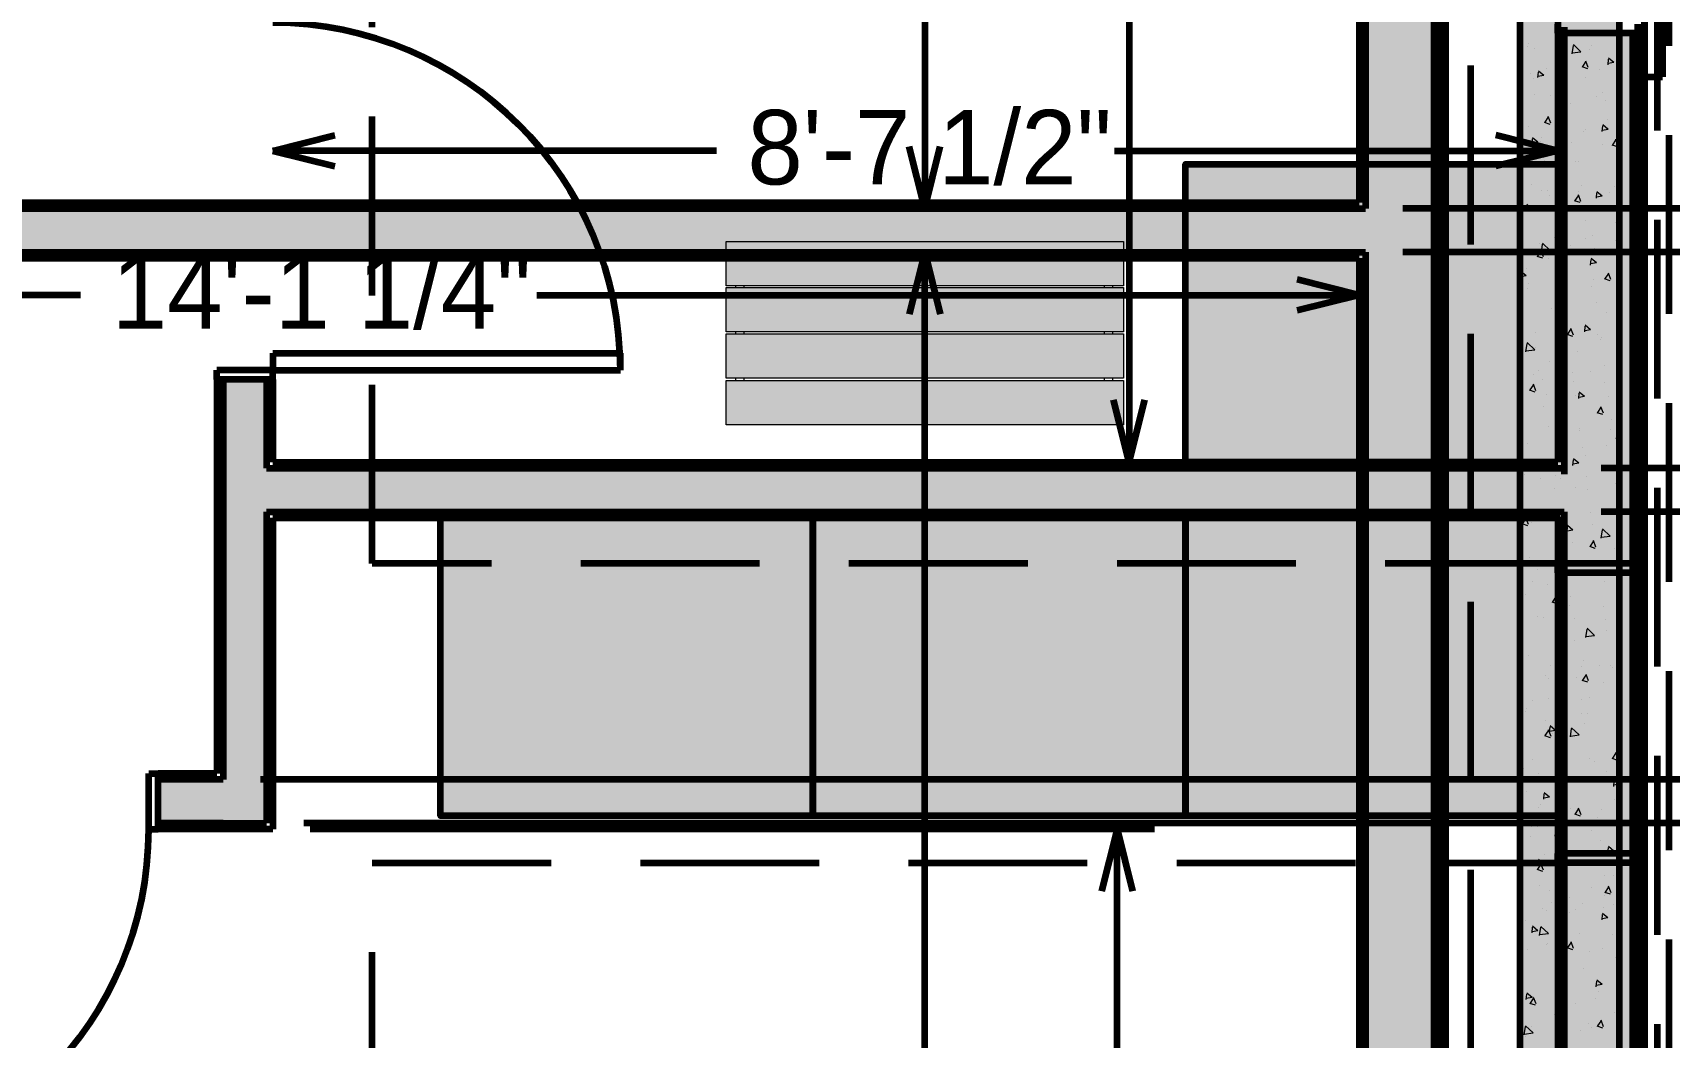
# Model space of a CAD drawing. Header units: inches. Extents: x -355 to 955, y -237 to 947.
# Drawn here: x 526.2 to 658, y 152.7 to 233.7 of the extents above; entities that cross this region are included whole.
import ezdxf

# ---------------------------------------------------------------- set-up
doc = ezdxf.new("R2010")
doc.units = ezdxf.units.IN
doc.header["$LTSCALE"] = 96
doc.header["$MEASUREMENT"] = 0
doc.linetypes.add('Dash', pattern=[0.225, 0.15, -0.075])
for name, color, linetype, lineweight, true_color in [('Cabinets_  Full-2', 9, 'Continuous', 211, 0x808080), ('Casings_ Exterior-2', 7, 'Continuous', 158, 0x000000), ('Dimensions-2', 7, 'Continuous', 158, 0x000080), ('Dimensions-3', 7, 'Continuous', 158, 0x000080), ('Doors-1', 7, 'Continuous', 158, 0x4b4b4b), ('Doors-2', 7, 'Continuous', 158, 0x4b4b4b), ('Footings-0', 7, 'Dash', 211, 0x000000), ('Furniture_ Exterior-1', 7, 'Continuous', 211, 0x008080), ('Furniture_ Exterior-2', 7, 'Continuous', 211, 0x008080), ('Roof Planes-2', 7, 'Dash', 211, 0x6fa455), ('Roof Planes-3', 7, 'Dash', 211, 0x6fa455), ('Slabs-1', 7, 'Continuous', 211, 0x000000), ('Walls_  Foundation-0', 7, 'Continuous', 211, 0x000000), ('Walls_  Normal-1', 7, 'Continuous', 211, 0x000000), ('Walls_  Normal-2', 7, 'Continuous', 211, 0x000000), ('Walls_  Normal-3', 7, 'Continuous', 211, 0x000000), ('Windows-2', 7, 'Continuous', 158, 0x4b4b4b)]:
    doc.layers.add(name, color=color, linetype=linetype, lineweight=lineweight, true_color=true_color)

# ---------------------------------------------------------------- blocks, each defined once
blk = doc.blocks.new('Bench')
at = {"layer": 'Furniture_ Exterior-1', "color": 136, "lineweight": 0, "true_color": 0x008080, "transparency": 33554687}
for p, q in [((-21.92, 11.05), (-21.92, 11.19)), ((-20.98, 11.19), (-20.98, 11.05)), ((-20.95, 11.05), (-20.95, 11.19)), ((20.8, 11.05), (20.8, 11.19)), ((21.74, 11.19), (21.74, 11.05)), ((-21.92, 7.32), (-21.92, 7.48)), ((-20.98, 7.48), (-20.98, 7.32)), ((20.8, 7.32), (20.8, 7.48)), ((21.74, 7.48), (21.74, 7.32)), ((-21.92, 3.57), (-21.92, 3.75)), ((-20.98, 3.75), (-20.98, 3.57)), ((-20.95, 3.57), (-20.95, 3.75)), ((20.8, 3.57), (20.8, 3.75)), ((21.74, 3.75), (21.74, 3.57))]:
    blk.add_line(p, q, dxfattribs=at)
for points in [[(-23.02, 14.76), (23.02, 14.76), (23.02, 11.19), (-23.02, 11.19)], [(-23.02, 11.05), (23.02, 11.05), (23.02, 7.48), (-23.02, 7.48)], [(-23.02, 7.32), (23.02, 7.32), (23.02, 3.75), (-23.02, 3.75)], [(-23.02, 3.57), (23.02, 3.57), (23.02, 0), (-23.02, 0)]]:
    blk.add_lwpolyline(points, close=True, dxfattribs=at)
at = {"layer": 'Furniture_ Exterior-1', "color": 7, "lineweight": 0, "true_color": 0xffffff, "transparency": 33554687}
for points in [[(-23.02, 11.19), (-23.02, 14.76), (-23.02, 11.19), (23.02, 14.76)], [(-23.02, 11.19), (23.02, 14.76), (-23.02, 11.19), (23.02, 11.19)], [(-23.02, 7.48), (-23.02, 11.05), (-23.02, 7.48), (23.02, 11.05)], [(-23.02, 7.48), (23.02, 11.05), (-23.02, 7.48), (23.02, 7.48)], [(-23.02, 3.75), (-23.02, 7.32), (-23.02, 3.75), (23.02, 7.32)], [(-23.02, 3.75), (23.02, 7.32), (-23.02, 3.75), (23.02, 3.75)], [(-23.02, 0), (-23.02, 3.57), (-23.02, 0), (23.02, 3.57)], [(-23.02, 0), (23.02, 3.57), (-23.02, 0), (23.02, 0)]]:
    blk.add_solid(points, dxfattribs=at)

msp = doc.modelspace()

# ---------------------------------------------------------------- linework, layer by layer
at = {"layer": 'Cabinets_  Full-2', "color": 8, "true_color": 0x808080, "transparency": 33554687}
for p, q in [((619, 199.08), (619, 223.08)), ((619, 223.08), (649, 223.08)), ((649, 199.08), (619, 199.08)), ((559, 170.58), (559, 194.58)), ((589, 170.58), (589, 194.58)), ((589, 194.58), (589, 170.58)), ((619, 194.58), (619, 170.58)), ((619, 170.58), (619, 194.58)), ((589, 170.58), (559, 170.58)), ((619, 170.58), (589, 170.58)), ((649, 170.58), (619, 170.58))]:
    msp.add_line(p, q, dxfattribs=at)
for points in [[(649, 199.08), (619, 199.08), (619, 223.08), (649, 223.08)], [(559, 194.58), (589, 194.58), (589, 170.58), (559, 170.58)], [(589, 194.58), (619, 194.58), (619, 170.58), (589, 170.58)], [(619, 194.58), (649, 194.58), (649, 170.58), (619, 170.58)]]:
    msp.add_lwpolyline(points, close=True, dxfattribs=at)
at = {"layer": 'Cabinets_  Full-2', "color": 254, "true_color": 0xcecece, "transparency": 33554687}
for points in [[(649, 223.08), (649, 199.08), (649, 223.08), (619, 199.08)], [(649, 223.08), (619, 199.08), (649, 223.08), (619, 223.08)], [(559, 170.58), (559, 194.58), (559, 170.58), (589, 194.58)], [(559, 170.58), (589, 194.58), (559, 170.58), (589, 170.58)], [(589, 170.58), (589, 194.58), (589, 170.58), (619, 194.58)], [(589, 170.58), (619, 194.58), (589, 170.58), (619, 170.58)], [(619, 170.58), (619, 194.58), (619, 170.58), (649, 194.58)], [(619, 170.58), (649, 194.58), (619, 170.58), (649, 170.58)]]:
    msp.add_solid(points, dxfattribs=at)
at = {"layer": 'Casings_ Exterior-2', "transparency": 33554687}
for p in [(657.44, 267.12), (655.44, 230.12)]:
    msp.add_line(p, (657.44, 230.12), dxfattribs=at)
at = {"layer": 'Dimensions-2', "color": 176, "linetype": 'Continuous', "lineweight": 158, "true_color": 0x000080, "transparency": 33554687}
for p, q in [((614.47, 238.21), (614.47, 199.08)), ((581.22, 224.16), (545.49, 224.16)), ((613.28, 224.16), (649, 224.16)), ((711.47, 198.58), (652.5, 198.58)), ((693.47, 195.08), (652.5, 195.08)), ((711.47, 195.08), (652.5, 195.08)), ((711.47, 173.5), (544.49, 173.5)), ((693.47, 170), (547.99, 170)), ((711.47, 170), (547.99, 170)), ((616.5, 169.5), (548.49, 169.5)), ((613.5, 123.62), (613.5, 169.5))]:
    msp.add_line(p, q, dxfattribs=at)
at = {"layer": 'Dimensions-2', "transparency": 33554687}
for p, q in [((545.49, 224.16), (550.49, 225.41)), ((545.49, 224.16), (550.49, 222.91)), ((649, 224.16), (644, 225.41)), ((649, 224.16), (644, 222.91)), ((614.47, 199.08), (613.22, 204.08)), ((614.47, 199.08), (615.72, 204.08)), ((693.47, 198.58), (652.5, 198.58)), ((613.5, 169.5), (612.25, 164.5)), ((613.5, 169.5), (614.75, 164.5))]:
    msp.add_line(p, q, dxfattribs=at)
at = {"layer": 'Dimensions-3', "color": 176, "linetype": 'Continuous', "lineweight": 158, "true_color": 0x000080, "transparency": 33554687}
for p, q in [((598, 288.88), (598, 219.5)), ((695.47, 219.5), (636.5, 219.5)), ((598, 146.62), (598, 216)), ((677.47, 216), (636.5, 216)), ((695.47, 216), (636.5, 216)), ((530, 212.53), (463.75, 212.53)), ((566.75, 212.53), (633, 212.53))]:
    msp.add_line(p, q, dxfattribs=at)
at = {"layer": 'Dimensions-3', "transparency": 33554687}
for p, q in [((598, 219.5), (596.75, 224.5)), ((598, 219.5), (599.25, 224.5)), ((677.47, 219.5), (636.5, 219.5)), ((598, 216), (596.75, 211)), ((598, 216), (599.25, 211)), ((633, 212.53), (628, 213.78)), ((633, 212.53), (628, 211.28))]:
    msp.add_line(p, q, dxfattribs=at)
at = {"layer": 'Doors-1', "linetype": 'Dash', "transparency": 33554687}
for p, q in [((553.5, 190.91), (553.5, 298.91)), ((649.5, 298.91), (649.5, 190.91)), ((649.5, 190.91), (553.5, 190.91)), ((553.5, 58.79), (553.5, 166.79)), ((553.5, 166.79), (649.5, 166.79)), ((649.5, 166.79), (649.5, 58.79))]:
    msp.add_line(p, q, dxfattribs=at)
at = {"layer": 'Doors-1', "color": 251, "linetype": 'Continuous', "lineweight": 158, "true_color": 0x4b4b4b, "transparency": 33554687}
for p, q in [((655.95, 298.91), (655.95, 190.91)), ((655.95, 166.79), (655.95, 58.79))]:
    msp.add_line(p, q, dxfattribs=at)
at = {"layer": 'Doors-1', "transparency": 33554687}
for p, q in [((649, 190.16), (649, 190.91)), ((655.95, 190.91), (649, 190.91)), ((655.95, 190.16), (649, 190.16)), ((655.95, 190.16), (655.95, 190.91)), ((649, 166.79), (649, 167.54)), ((655.95, 167.54), (649, 167.54)), ((655.95, 166.79), (655.95, 167.54)), ((655.95, 166.79), (649, 166.79))]:
    msp.add_line(p, q, dxfattribs=at)
at = {"layer": 'Doors-2', "transparency": 33554687}
for p, q in [((545.49, 207.84), (573.49, 207.84)), ((545.49, 207.84), (545.49, 206.47)), ((573.49, 206.47), (573.49, 207.84)), ((540.99, 205.72), (540.99, 206.47)), ((545.49, 206.47), (540.99, 206.47)), ((545.49, 205.72), (540.99, 205.72)), ((545.49, 205.72), (545.49, 206.47)), ((545.49, 206.47), (573.49, 206.47)), ((535.5, 174), (536.25, 174)), ((535.5, 169.5), (535.5, 174)), ((536.25, 169.5), (536.25, 174)), ((535.5, 169.5), (536.25, 169.5))]:
    msp.add_line(p, q, dxfattribs=at)
for centre, start, end in [((545.49, 206.47), 0, 90), ((507.5, 169.5), 270, 0)]:
    msp.add_arc(centre, 28, start, end, dxfattribs=at)
at = {"layer": 'Footings-0', "transparency": 33554687}
for p, q in [((657.95, 398.22), (657.95, 30.22)), ((641.95, 382.22), (641.95, 46.22))]:
    msp.add_line(p, q, dxfattribs=at)
at = {"layer": 'Roof Planes-2', "transparency": 33554687}
msp.add_lwpolyline([(673, 17), (639.95, 50.05), (639.95, 379.95), (673, 413)], close=True, dxfattribs=at)
at = {"layer": 'Roof Planes-3', "transparency": 33554687}
msp.add_lwpolyline([(657, 17), (459.5, 214.5), (459.5, 215.5), (657, 413)], close=True, dxfattribs=at)
at = {"layer": 'Slabs-1', "transparency": 33554687}
msp.add_lwpolyline([(955.05, 396.04), (955.05, 35.04), (656, 35.04), (656, 396.04)], close=True, dxfattribs=at)
at = {"layer": 'Walls_  Foundation-0', "color": 18, "linetype": 'Continuous', "lineweight": 211, "true_color": 0x000000, "transparency": 33554687}
for p, q in [((653.95, 394.22), (653.95, 34.22)), ((645.95, 386.22), (645.95, 42.22))]:
    msp.add_line(p, q, dxfattribs=at)
at = {"layer": 'Walls_  Foundation-0', "color": 252, "lineweight": 9, "true_color": 0x969696, "transparency": 33554687}
for p, q in [((648.91, 233.4), (648.91, 233.4)), ((646.01, 232.69), (645.95, 232.86)), ((646.59, 232.53), (646.59, 232.53)), ((646.67, 232.81), (646.67, 232.81)), ((647.11, 232.39), (647.11, 232.39)), ((649.09, 232.44), (649.09, 232.44)), ((649.38, 232.72), (649.38, 232.72)), ((650.15, 231.97), (650.25, 232.64)), ((650.15, 232.05), (650.86, 232.13)), ((650.25, 232.71), (650.86, 232.13)), ((651.58, 232.35), (651.58, 232.35)), ((651.67, 232.65), (651.67, 232.65)), ((648.11, 230.81), (648.11, 230.81)), ((649.63, 230.84), (649.63, 230.84)), ((650.93, 230.94), (651.38, 230.79)), ((651, 230.94), (651.25, 231.31)), ((651.45, 230.86), (651.25, 231.39)), ((652.34, 230.74), (652.34, 230.74)), ((653.04, 231.09), (653.08, 231.54)), ((653.04, 231.21), (653.51, 231.29)), ((653.08, 231.65), (653.51, 231.29)), ((646.8, 230.41), (646.8, 230.41)), ((647.04, 229.97), (647.04, 229.97)), ((647.4, 230.05), (647.44, 230.5)), ((647.4, 230.16), (647.87, 230.25)), ((647.44, 230.61), (647.87, 230.25)), ((651.22, 230.04), (651.22, 230.04)), ((647.12, 228.68), (647.12, 228.68)), ((648.44, 228.61), (648.44, 228.61)), ((649.62, 228.58), (649.62, 228.58)), ((652.11, 228.49), (652.11, 228.49)), ((652.59, 228.87), (652.59, 228.87)), ((652.87, 228.24), (652.87, 228.24)), ((647.98, 226.46), (648.23, 226.84)), ((648.43, 226.39), (648.23, 226.91)), ((650, 228), (650, 228)), ((646.64, 226.11), (646.64, 226.11)), ((647.91, 226.46), (648.36, 226.31)), ((651.07, 225.75), (651.07, 225.75)), ((651.26, 225.88), (651.26, 225.88)), ((652.57, 225.71), (652.61, 226.16)), ((652.57, 225.83), (653.04, 225.91)), ((652.61, 226.27), (653.04, 225.91)), ((652.96, 226.03), (652.96, 226.03)), ((653.01, 226.71), (653.01, 226.71)), ((646.93, 224.67), (646.97, 225.12)), ((646.93, 224.78), (647.4, 224.87)), ((646.97, 225.23), (647.4, 224.87)), ((647.6, 224.89), (647.6, 224.89)), ((647.67, 225.23), (647.67, 225.23)), ((648.91, 223.97), (649.01, 224.64)), ((648.91, 224.04), (649.62, 224.13)), ((649.01, 224.71), (649.62, 224.13)), ((649.46, 224.86), (649.46, 224.86)), ((650.1, 224.8), (650.1, 224.8)), ((652.59, 224.7), (652.59, 224.7)), ((653.34, 224.64), (653.8, 224.49)), ((653.42, 224.64), (653.67, 225.01)), ((653.87, 224.56), (653.67, 225.09)), ((647.7, 224.03), (647.7, 224.03)), ((647.91, 223.36), (647.91, 223.36)), ((650.46, 223.28), (650.46, 223.28)), ((650.63, 223.26), (650.63, 223.26)), ((646.91, 221.44), (646.91, 221.44)), ((647.65, 220.95), (647.65, 220.95)), ((648.16, 220.99), (648.16, 220.99)), ((648.29, 220.52), (648.29, 220.52)), ((650.32, 220.16), (650.78, 220.01)), ((650.4, 220.16), (650.65, 220.53)), ((650.85, 220.08), (650.65, 220.61)), ((650.66, 220.9), (650.66, 220.9)), ((650.87, 221.38), (650.87, 221.38)), ((652.07, 220.58), (652.07, 220.58)), ((652.1, 220.33), (652.14, 220.78)), ((652.1, 220.45), (652.57, 220.53)), ((652.14, 220.89), (652.57, 220.53)), ((653.15, 220.81), (653.15, 220.81)), ((653.58, 221.29), (653.58, 221.29)), ((646.46, 219.29), (646.5, 219.74)), ((646.46, 219.4), (646.93, 219.49)), ((646.5, 219.85), (646.93, 219.49)), ((649.29, 219.15), (649.29, 219.15)), ((653.83, 219.41), (653.83, 219.41)), ((645.95, 217.75), (645.95, 217.75)), ((651.25, 218.54), (651.25, 218.54)), ((653.61, 218.35), (653.61, 218.35)), ((653.72, 218.79), (653.72, 218.79)), ((646.19, 217.23), (646.19, 217.23)), ((647.49, 216.66), (647.49, 216.66)), ((647.67, 215.97), (647.77, 216.63)), ((647.77, 216.71), (648.38, 216.12)), ((648.69, 217.14), (648.69, 217.14)), ((650.05, 216.5), (650.05, 216.5)), ((651.19, 217.05), (651.19, 217.05)), ((651.8, 217.34), (651.8, 217.34)), ((651.92, 216.29), (651.92, 216.29)), ((653.68, 216.96), (653.68, 216.96)), ((646.2, 215.87), (646.2, 215.87)), ((647.3, 215.68), (647.76, 215.53)), ((647.38, 215.68), (647.63, 216.06)), ((647.83, 215.61), (647.63, 216.13)), ((647.67, 216.04), (648.38, 216.12)), ((648.25, 215.49), (648.25, 215.49)), ((648.91, 215.78), (648.91, 215.78)), ((651.63, 214.95), (651.67, 215.4)), ((651.63, 215.07), (652.1, 215.15)), ((651.67, 215.51), (652.1, 215.15)), ((652.81, 215.76), (652.81, 215.76)), ((645.98, 213.91), (646.02, 214.36)), ((645.98, 214.02), (646.45, 214.11)), ((646.02, 214.47), (646.45, 214.11)), ((646.49, 214.66), (646.49, 214.66)), ((649.16, 213.9), (649.16, 213.9)), ((649.25, 213.91), (649.25, 213.91)), ((651.87, 213.81), (651.87, 213.81)), ((652.74, 213.86), (653.19, 213.71)), ((652.82, 213.86), (653.07, 214.23)), ((653.27, 213.78), (653.07, 214.31)), ((646.57, 213.03), (646.57, 213.03)), ((646.67, 213.44), (646.67, 213.44)), ((649.17, 213.35), (649.17, 213.35)), ((651.67, 213.26), (651.67, 213.26)), ((648.5, 211.49), (648.5, 211.49)), ((649.53, 211.06), (649.53, 211.06)), ((652.12, 211.93), (652.12, 211.93)), ((652.92, 211.12), (652.92, 211.12)), ((649.8, 209.38), (650.05, 209.76)), ((650.25, 209.31), (650.05, 209.83)), ((650.14, 209.69), (650.14, 209.69)), ((651.16, 209.57), (651.19, 210.02)), ((651.16, 209.69), (651.63, 209.77)), ((651.19, 210.13), (651.63, 209.77)), ((645.95, 208.76), (645.98, 208.73)), ((645.95, 208.72), (645.98, 208.73)), ((646.42, 207.96), (646.53, 208.63)), ((646.53, 208.7), (647.14, 208.12)), ((647.2, 208.3), (647.2, 208.3)), ((647.23, 209.55), (647.23, 209.55)), ((649.72, 209.38), (650.17, 209.23)), ((649.73, 209.46), (649.73, 209.46)), ((652.23, 209.37), (652.23, 209.37)), ((652.4, 208.98), (652.4, 208.98)), ((652.49, 209.09), (652.49, 209.09)), ((646.42, 208.04), (647.14, 208.12)), ((648.34, 207.2), (648.34, 207.2)), ((648.84, 207.13), (648.84, 207.13)), ((650.6, 207.97), (650.6, 207.97)), ((647.04, 206.12), (647.04, 206.12)), ((647.44, 206.42), (647.44, 206.42)), ((647.76, 205.7), (647.76, 205.7)), ((650.16, 206.32), (650.16, 206.32)), ((651.6, 206.39), (651.6, 206.39)), ((652.77, 206.83), (652.77, 206.83)), ((646.7, 204.91), (647.15, 204.75)), ((646.78, 204.91), (647.03, 205.28)), ((647.23, 204.83), (647.03, 205.35)), ((648.05, 204.54), (648.05, 204.54)), ((650.26, 205.6), (650.26, 205.6)), ((650.4, 204.45), (650.4, 204.45)), ((650.68, 204.19), (650.72, 204.64)), ((650.68, 204.31), (651.15, 204.39)), ((650.72, 204.75), (651.15, 204.39)), ((652.76, 205.51), (652.76, 205.51)), ((653.11, 204.35), (653.11, 204.35)), ((647.82, 203.58), (647.82, 203.58)), ((652.14, 203.08), (652.59, 202.93)), ((652.22, 203.08), (652.47, 203.45)), ((652.67, 203.01), (652.47, 203.53)), ((648.24, 201.91), (648.24, 201.91)), ((649.35, 202.03), (649.35, 202.03)), ((650.74, 201.82), (650.74, 201.82)), ((653.24, 201.72), (653.24, 201.72)), ((653.36, 202.47), (653.36, 202.47)), ((653.83, 201.69), (653.95, 201.59)), ((646.57, 200.6), (646.57, 200.6)), ((650.78, 201.61), (650.78, 201.61)), ((652.95, 200.44), (652.95, 200.44)), ((653.73, 200.95), (653.83, 201.62)), ((653.73, 201.03), (653.95, 201.05)), ((653.77, 201.66), (653.77, 201.66)), ((649.65, 198.53), (649.45, 199.05)), ((650.21, 198.81), (650.25, 199.26)), ((650.25, 199.37), (650.68, 199.01)), ((650.99, 200.23), (650.99, 200.23)), ((651.19, 199.61), (651.19, 199.61)), ((653.73, 199.63), (653.73, 199.63)), ((646.31, 198.11), (646.31, 198.11)), ((647.63, 197.76), (647.63, 197.76)), ((648.44, 198.84), (648.44, 198.84)), ((648.81, 198.01), (648.81, 198.01)), ((649.12, 198.6), (649.57, 198.45)), ((649.19, 197.74), (649.19, 197.74)), ((649.2, 198.6), (649.45, 198.98)), ((649.39, 198.6), (649.39, 198.6)), ((650.21, 198.93), (650.68, 199.01)), ((651.3, 197.92), (651.3, 197.92)), ((653.8, 197.83), (653.8, 197.83)), ((648.69, 196.96), (648.69, 196.96)), ((650.4, 197.02), (650.4, 197.02)), ((651.4, 196.87), (651.4, 196.87)), ((653.62, 197.37), (653.62, 197.37)), ((646.1, 196.1), (646.1, 196.1)), ((646.84, 195.17), (646.84, 195.17)), ((646.1, 194.13), (646.55, 193.97)), ((646.18, 194.13), (646.43, 194.5)), ((646.63, 194.05), (646.43, 194.58)), ((646.84, 194.25), (646.84, 194.25)), ((649.06, 194.12), (649.06, 194.12)), ((649.34, 194.16), (649.34, 194.16)), ((649.74, 193.43), (649.78, 193.88)), ((649.78, 193.99), (650.21, 193.63)), ((651.65, 194.99), (651.65, 194.99)), ((651.83, 194.07), (651.83, 194.07)), ((649.74, 193.55), (650.21, 193.63)), ((650.2, 192.57), (650.2, 192.57)), ((651.62, 192.3), (651.87, 192.67)), ((652.07, 192.23), (651.87, 192.75)), ((652.49, 192.95), (652.59, 193.62)), ((652.49, 193.02), (653.2, 193.11)), ((652.59, 193.69), (653.2, 193.11)), ((646.73, 191.36), (646.73, 191.36)), ((647.42, 191.14), (647.42, 191.14)), ((651.54, 192.3), (651.99, 192.15)), ((652.02, 192.15), (652.02, 192.15)), ((653.54, 192.08), (653.54, 192.08)), ((647.32, 190.46), (647.32, 190.46)), ((649.81, 190.37), (649.81, 190.37)), ((649.98, 190.24), (649.98, 190.24)), ((651.74, 191.07), (651.74, 191.07)), ((651.84, 190.78), (651.84, 190.78)), ((652.31, 190.28), (652.31, 190.28)), ((646.97, 189.48), (646.97, 189.48)), ((648.18, 189.23), (648.18, 189.23)), ((649.31, 188.61), (649.74, 188.25)), ((649.69, 189.39), (649.69, 189.39)), ((652.74, 189.49), (652.74, 189.49)), ((646.42, 188.39), (646.42, 188.39)), ((648.52, 187.82), (648.97, 187.67)), ((648.6, 187.82), (648.85, 188.2)), ((649.05, 187.75), (648.85, 188.28)), ((649.19, 187.64), (649.19, 187.64)), ((649.27, 188.05), (649.31, 188.5)), ((649.27, 188.17), (649.74, 188.25)), ((649.93, 187.51), (649.93, 187.51)), ((650.04, 188.28), (650.04, 188.28)), ((652.64, 187.41), (652.64, 187.41)), ((647.35, 186.64), (647.35, 186.64)), ((647.88, 186.57), (647.88, 186.57)), ((650.38, 186.48), (650.38, 186.48)), ((652.87, 186.39), (652.87, 186.39)), ((650.31, 184.67), (650.31, 184.67)), ((651.25, 184.94), (651.35, 185.61)), ((651.25, 185.02), (651.96, 185.1)), ((651.35, 185.69), (651.96, 185.1)), ((652.89, 185.54), (652.89, 185.54)), ((646.03, 183.27), (645.95, 183.49)), ((646.62, 183.48), (646.62, 183.48)), ((648.84, 183.23), (649.27, 182.87)), ((645.95, 183.2), (645.95, 183.2)), ((648.41, 182.72), (648.41, 182.72)), ((648.8, 182.67), (648.84, 183.12)), ((648.8, 182.79), (649.27, 182.87)), ((650.91, 182.62), (650.91, 182.62)), ((651.05, 183.11), (651.05, 183.11)), ((651.47, 181.45), (651.27, 181.97)), ((652.33, 182.71), (652.33, 182.71)), ((653.26, 182.7), (653.26, 182.7)), ((653.4, 182.53), (653.4, 182.53)), ((647.97, 181.91), (647.97, 181.91)), ((648.27, 181.68), (648.27, 181.68)), ((648.77, 180.87), (648.77, 180.87)), ((650.53, 181.7), (650.53, 181.7)), ((650.94, 181.52), (651.39, 181.37)), ((651.01, 181.52), (651.27, 181.9)), ((652.69, 181.32), (652.69, 181.32)), ((646.97, 179.85), (646.97, 179.85)), ((648.22, 180.03), (648.22, 180.03)), ((650.93, 179.93), (650.93, 179.93)), ((651.54, 180.12), (651.54, 180.12)), ((646.39, 179.02), (646.39, 179.02)), ((646.47, 179.19), (646.47, 179.19)), ((647.98, 178.27), (647.98, 178.27)), ((648.89, 178.93), (648.89, 178.93)), ((650.89, 178.82), (650.89, 178.82)), ((651.18, 178.05), (651.18, 178.05)), ((651.39, 178.84), (651.39, 178.84)), ((653.88, 178.74), (653.88, 178.74)), ((653.89, 177.96), (653.89, 177.96)), ((647.92, 177.05), (648.37, 176.89)), ((647.99, 177.05), (648.25, 177.42)), ((648.45, 176.97), (648.25, 177.5)), ((648.33, 177.29), (648.37, 177.74)), ((648.33, 177.41), (648.8, 177.49)), ((648.37, 177.85), (648.8, 177.49)), ((648.59, 177.19), (648.59, 177.19)), ((650.01, 176.94), (650.11, 177.61)), ((650.01, 177.01), (650.72, 177.1)), ((650.11, 177.68), (650.72, 177.1)), ((653.43, 175.22), (653.68, 175.59)), ((653.89, 175.15), (653.68, 175.67)), ((646.26, 174.42), (646.26, 174.42)), ((646.95, 175.13), (646.95, 175.13)), ((647.47, 174.02), (647.47, 174.02)), ((649.45, 175.03), (649.45, 175.03)), ((651.55, 175.21), (651.55, 175.21)), ((651.95, 174.94), (651.95, 174.94)), ((652.88, 174.17), (652.88, 174.17)), ((653.35, 175.22), (653.81, 175.07)), ((651.12, 173.34), (651.12, 173.34)), ((651.9, 173.65), (651.9, 173.65)), ((653.5, 172.95), (653.54, 173.4)), ((653.5, 173.07), (653.95, 173.15)), ((653.54, 173.51), (653.95, 173.17)), ((646.5, 172.55), (646.5, 172.55)), ((647.57, 171.49), (647.57, 171.49)), ((647.86, 171.91), (647.9, 172.36)), ((647.86, 172.03), (648.33, 172.11)), ((647.9, 172.47), (648.33, 172.11)), ((649.12, 172.22), (649.12, 172.22)), ((649.22, 172.45), (649.22, 172.45)), ((649.32, 172.33), (649.32, 172.33)), ((653.54, 171.86), (653.54, 171.86)), ((653.89, 172.59), (653.89, 172.59)), ((647.48, 171.27), (647.48, 171.27)), ((649.46, 170.57), (649.46, 170.57)), ((649.98, 171.18), (649.98, 171.18)), ((650.33, 170.75), (650.33, 170.75)), ((650.33, 170.74), (650.79, 170.59)), ((650.41, 170.74), (650.66, 171.12)), ((650.87, 170.67), (650.66, 171.2)), ((652.17, 170.48), (652.17, 170.48)), ((652.48, 171.09), (652.48, 171.09)), ((646.77, 168.9), (646.77, 168.9)), ((646.88, 169.71), (646.88, 169.71)), ((647.32, 169.73), (647.32, 169.73)), ((648.77, 168.94), (648.87, 169.6)), ((648.77, 169.01), (649.48, 169.09)), ((648.87, 169.68), (649.48, 169.09)), ((651.74, 169.36), (651.74, 169.36)), ((647.96, 167.48), (647.96, 167.48)), ((649.84, 167.73), (649.84, 167.73)), ((652.42, 168.6), (652.42, 168.6)), ((653.03, 167.57), (653.07, 168.02)), ((653.03, 167.69), (653.5, 167.77)), ((653.07, 168.13), (653.5, 167.77)), ((647.31, 166.27), (647.77, 166.11)), ((647.39, 166.53), (647.43, 166.98)), ((647.39, 166.65), (647.86, 166.73)), ((647.39, 166.27), (647.64, 166.64)), ((647.43, 167.09), (647.86, 166.73)), ((647.85, 166.19), (647.64, 166.72)), ((650.46, 167.39), (650.46, 167.39)), ((652.96, 167.3), (652.96, 167.3)), ((647.5, 164.97), (647.5, 164.97)), ((651.67, 164.8), (651.67, 164.8)), ((652.79, 165.76), (652.79, 165.76)), ((652.83, 164.44), (653.08, 164.81)), ((653.29, 164.37), (653.08, 164.9)), ((653.47, 165.81), (653.47, 165.81)), ((646.03, 163.68), (646.03, 163.68)), ((648.32, 164.56), (648.32, 164.56)), ((648.52, 163.59), (648.52, 163.59)), ((649.91, 163.97), (649.91, 163.97)), ((651.02, 163.5), (651.02, 163.5)), ((652.75, 164.44), (653.2, 164.29)), ((652.75, 164.2), (652.75, 164.2)), ((647.75, 163.09), (647.75, 163.09)), ((648.11, 162.96), (648.11, 162.96)), ((649.97, 162.77), (649.97, 162.77)), ((650.46, 163), (650.46, 163)), ((652.56, 162.19), (652.6, 162.64)), ((652.56, 162.31), (653.03, 162.39)), ((652.6, 162.75), (653.03, 162.39)), ((652.68, 163.22), (652.68, 163.22)), ((653.52, 163.41), (653.52, 163.41)), ((646.36, 162.12), (646.36, 162.12)), ((646.92, 161.15), (646.96, 161.6)), ((646.92, 161.27), (647.39, 161.35)), ((646.96, 161.71), (647.39, 161.35)), ((647.53, 160.93), (647.63, 161.6)), ((647.53, 161.01), (648.24, 161.09)), ((647.63, 161.67), (648.24, 161.09)), ((649.12, 161.38), (649.12, 161.38)), ((650.71, 161.12), (650.71, 161.12)), ((653.42, 161.02), (653.42, 161.02)), ((646.56, 159.83), (646.56, 159.83)), ((648.12, 160.25), (648.12, 160.25)), ((648.17, 160.27), (648.17, 160.27)), ((649.05, 159.74), (649.05, 159.74)), ((649.73, 159.96), (650.18, 159.81)), ((649.81, 159.96), (650.06, 160.34)), ((650.27, 159.89), (650.06, 160.42)), ((651.55, 159.64), (651.55, 159.64)), ((652.59, 159.9), (652.59, 159.9)), ((651.08, 158.28), (651.08, 158.28)), ((653.66, 159.14), (653.66, 159.14)), ((652.09, 156.81), (652.13, 157.26)), ((652.09, 156.93), (652.56, 157.01)), ((652.13, 157.37), (652.56, 157.01)), ((646.03, 155.61), (646.03, 155.61)), ((646.45, 155.77), (646.49, 156.22)), ((646.45, 155.89), (646.92, 155.97)), ((646.49, 156.33), (646.92, 155.97)), ((646.79, 155.49), (647.04, 155.86)), ((647.04, 156.04), (647.04, 156.04)), ((647.25, 155.42), (647.04, 155.94)), ((649.53, 155.95), (649.53, 155.95)), ((652.03, 155.86), (652.03, 155.86)), ((652.26, 156.44), (652.26, 156.44)), ((646.71, 155.49), (647.16, 155.34)), ((648.71, 154.6), (648.71, 154.6)), ((648.75, 155.51), (648.75, 155.51)), ((649.17, 155.1), (649.17, 155.1)), ((650.46, 155.43), (650.46, 155.43)), ((653.6, 154.74), (653.6, 154.74)), ((646.28, 152.93), (646.39, 153.6)), ((646.28, 153), (647, 153.09)), ((646.39, 153.67), (647, 153.09)), ((646.4, 153.67), (646.4, 153.67)), ((646.9, 153.59), (646.9, 153.59)), ((648.99, 153.64), (648.99, 153.64)), ((650.82, 153.31), (650.82, 153.31)), ((651.47, 153.85), (651.47, 153.85)), ((651.7, 153.54), (651.7, 153.54)), ((652.15, 153.66), (652.6, 153.51)), ((652.23, 153.66), (652.48, 154.04)), ((652.68, 153.59), (652.48, 154.12)), ((646.41, 152.77), (646.41, 152.77))]:
    msp.add_line(p, q, dxfattribs=at)
at = {"layer": 'Walls_  Foundation-0', "color": 7, "true_color": 0xffffff, "transparency": 33554687}
msp.add_solid([(653.95, 394.22), (653.95, 34.22), (645.95, 394.22), (645.95, 34.22)], dxfattribs=at)
at = {"layer": 'Walls_  Normal-1', "color": 18, "linetype": 'Continuous', "lineweight": 211, "true_color": 0x000000, "transparency": 33554687}
for p, q in [((655.95, 190.16), (649, 190.16)), ((649, 190.16), (649, 167.54)), ((655, 190.16), (649.5, 190.16)), ((649.5, 190.16), (649.5, 167.54)), ((655, 190.16), (655, 167.54)), ((655.44, 190.16), (655.44, 167.54)), ((655.45, 190.16), (655.45, 167.54)), ((655.95, 190.16), (655.95, 167.54)), ((655.95, 167.54), (649, 167.54)), ((655, 167.54), (649.5, 167.54))]:
    msp.add_line(p, q, dxfattribs=at)
at = {"layer": 'Walls_  Normal-1', "color": 6, "lineweight": 9, "true_color": 0xff00ff, "transparency": 33554687}
for p, q in [((655.45, 187.42), (655.95, 186.92)), ((655.45, 181.77), (655.95, 181.27)), ((655.45, 176.11), (655.95, 175.61)), ((655.45, 170.45), (655.95, 169.95))]:
    msp.add_line(p, q, dxfattribs=at)
at = {"layer": 'Walls_  Normal-1', "color": 253, "lineweight": 211, "true_color": 0x899bb6, "transparency": 33554687}
msp.add_solid([(655, 190.16), (655, 167.54), (649.5, 190.16), (649.5, 167.54)], dxfattribs=at)
at = {"layer": 'Walls_  Normal-1', "color": 7, "lineweight": 211, "true_color": 0xffffff, "transparency": 33554687}
msp.add_solid([(655.95, 190.16), (655.95, 167.54), (655.45, 190.16), (655.45, 167.54)], dxfattribs=at)
at = {"layer": 'Walls_  Normal-2', "color": 18, "linetype": 'Continuous', "lineweight": 211, "true_color": 0x000000, "transparency": 33554687}
for p, q in [((655.44, 233.62), (649, 233.62)), ((649, 233.62), (649, 199.08)), ((655, 233.62), (649.5, 233.62)), ((649.5, 233.62), (649.5, 198.58)), ((655, 233.62), (655, 127.41)), ((655.44, 233.62), (655.44, 127.41)), ((655.95, 230.12), (655.44, 230.12)), ((655.45, 230.12), (655.45, 130.91)), ((655.95, 230.12), (655.95, 130.91)), ((545.49, 205.72), (540.99, 205.72)), ((540.99, 205.72), (540.99, 174)), ((544.99, 205.72), (541.49, 205.72)), ((541.49, 205.72), (541.49, 173.5)), ((544.99, 205.72), (544.99, 198.58)), ((545.49, 205.72), (545.49, 199.08)), ((545.49, 199.08), (649, 199.08)), ((544.99, 198.58), (649.5, 198.58)), ((544.99, 195.08), (544.99, 170)), ((544.99, 195.08), (649.5, 195.08)), ((545.49, 194.58), (545.49, 169.5)), ((545.49, 194.58), (649, 194.58)), ((649, 194.58), (649, 127.41)), ((649.5, 195.08), (649.5, 127.41)), ((536.25, 169.5), (536.25, 174)), ((540.99, 174), (536.25, 174)), ((536.25, 170), (536.25, 173.5)), ((541.49, 173.5), (536.25, 173.5)), ((541.49, 170), (536.25, 170)), ((545.49, 169.5), (536.25, 169.5)), ((541.49, 170), (544.99, 170))]:
    msp.add_line(p, q, dxfattribs=at)
at = {"layer": 'Walls_  Normal-2', "color": 6, "lineweight": 9, "true_color": 0xff00ff, "transparency": 33554687}
for p, q in [((655.45, 227.02), (655.95, 226.52)), ((655.45, 221.36), (655.95, 220.86)), ((655.45, 215.71), (655.95, 215.21)), ((655.45, 210.05), (655.95, 209.55)), ((655.45, 204.39), (655.95, 203.89)), ((655.45, 198.74), (655.95, 198.24)), ((655.45, 193.08), (655.95, 192.58)), ((655.45, 187.42), (655.95, 186.92)), ((655.45, 181.77), (655.95, 181.27)), ((655.45, 176.11), (655.95, 175.61)), ((655.45, 170.45), (655.95, 169.95)), ((655.45, 164.8), (655.95, 164.3)), ((655.45, 159.14), (655.95, 158.64)), ((655.45, 153.48), (655.95, 152.98))]:
    msp.add_line(p, q, dxfattribs=at)
at = {"layer": 'Walls_  Normal-2', "color": 253, "lineweight": 211, "true_color": 0x899bb6, "transparency": 33554687}
msp.add_solid([(655, 233.62), (655, 127.41), (649.5, 233.62), (649.5, 127.41)], dxfattribs=at)
at = {"layer": 'Walls_  Normal-2', "color": 7, "lineweight": 211, "true_color": 0xffffff, "transparency": 33554687}
msp.add_solid([(655.95, 230.12), (655.95, 130.91), (655.45, 230.12), (655.45, 130.91)], dxfattribs=at)
at = {"layer": 'Walls_  Normal-2', "color": 53, "true_color": 0xe3d062, "transparency": 33554687}
for points in [[(544.99, 205.72), (544.99, 170), (541.49, 205.72), (541.49, 170)], [(544.99, 198.58), (649.5, 198.58), (544.99, 195.08), (649.5, 195.08)], [(541.49, 170), (536.25, 170), (541.49, 173.5), (536.25, 173.5)]]:
    msp.add_solid(points, dxfattribs=at)
at = {"layer": 'Walls_  Normal-3', "color": 18, "linetype": 'Continuous', "lineweight": 211, "true_color": 0x000000, "transparency": 33554687}
for p, q in [((633, 285.33), (633, 220)), ((633.5, 285.33), (633.5, 219.5)), ((639, 285.33), (639, 144.31)), ((639.44, 285.33), (639.44, 144.31)), ((639.45, 281.83), (639.45, 147.81)), ((639.95, 281.83), (639.95, 147.81)), ((465.5, 219.5), (633.5, 219.5)), ((466, 220), (633, 220)), ((465.5, 216), (633.5, 216)), ((466, 215.5), (633, 215.5)), ((633, 215.5), (633, 144.31)), ((633.5, 216), (633.5, 144.31))]:
    msp.add_line(p, q, dxfattribs=at)
at = {"layer": 'Walls_  Normal-3', "color": 6, "lineweight": 9, "true_color": 0xff00ff, "transparency": 33554687}
for p, q in [((639.45, 231.71), (639.95, 231.21)), ((639.45, 226.05), (639.95, 225.55)), ((639.45, 220.39), (639.95, 219.89)), ((639.45, 214.74), (639.95, 214.24)), ((639.45, 209.08), (639.95, 208.58)), ((639.45, 203.42), (639.95, 202.92)), ((639.45, 197.77), (639.95, 197.27)), ((639.45, 192.11), (639.95, 191.61)), ((639.45, 186.45), (639.95, 185.95)), ((639.45, 180.8), (639.95, 180.3)), ((639.45, 175.14), (639.95, 174.64)), ((639.45, 169.48), (639.95, 168.98)), ((639.45, 163.83), (639.95, 163.33)), ((639.45, 158.17), (639.95, 157.67))]:
    msp.add_line(p, q, dxfattribs=at)
at = {"layer": 'Walls_  Normal-3', "color": 253, "lineweight": 211, "true_color": 0x899bb6, "transparency": 33554687}
msp.add_solid([(639, 285.33), (639, 144.31), (633.5, 285.33), (633.5, 144.31)], dxfattribs=at)
at = {"layer": 'Walls_  Normal-3', "color": 7, "lineweight": 211, "true_color": 0xffffff, "transparency": 33554687}
msp.add_solid([(639.95, 281.83), (639.95, 147.81), (639.45, 281.83), (639.45, 147.81)], dxfattribs=at)
at = {"layer": 'Walls_  Normal-3', "color": 53, "true_color": 0xe3d062, "transparency": 33554687}
msp.add_solid([(465.5, 219.5), (633.5, 219.5), (465.5, 216), (633.5, 216)], dxfattribs=at)
at = {"layer": 'Windows-2', "transparency": 33554687}
for p, q in [((649, 263.62), (649, 233.62)), ((649, 233.62), (649, 234.37)), ((655.44, 233.62), (649, 233.62)), ((655.44, 233.62), (655.44, 234.37))]:
    msp.add_line(p, q, dxfattribs=at)

# ---------------------------------------------------------------- block references
at = {"layer": 'Furniture_ Exterior-2', "transparency": 33554687, "xscale": 0.6951145119614783, "rotation": 360}
msp.add_blockref('Bench', (598.02, 202.08), dxfattribs=at)

# ---------------------------------------------------------------- texts
at = {"layer": 'Dimensions-2', "color": 176, "linetype": 'Continuous', "lineweight": 158, "true_color": 0x000080, "transparency": 33554687, "insert": (583.72, 221.36), "char_height": 6, "width": 32.7, "attachment_point": 7}
msp.add_mtext('\\fChief Blueprint|b0|i0|c0|p0;8\'-7 1/2"', dxfattribs=at)
at = {"layer": 'Dimensions-3', "color": 176, "linetype": 'Continuous', "lineweight": 158, "true_color": 0x000080, "transparency": 33554687, "insert": (532.51, 209.73), "char_height": 6, "width": 37.38, "attachment_point": 7}
msp.add_mtext('\\fChief Blueprint|b0|i0|c0|p0;14\'-1 1/4"', dxfattribs=at)

doc.saveas('drawing.dxf')
